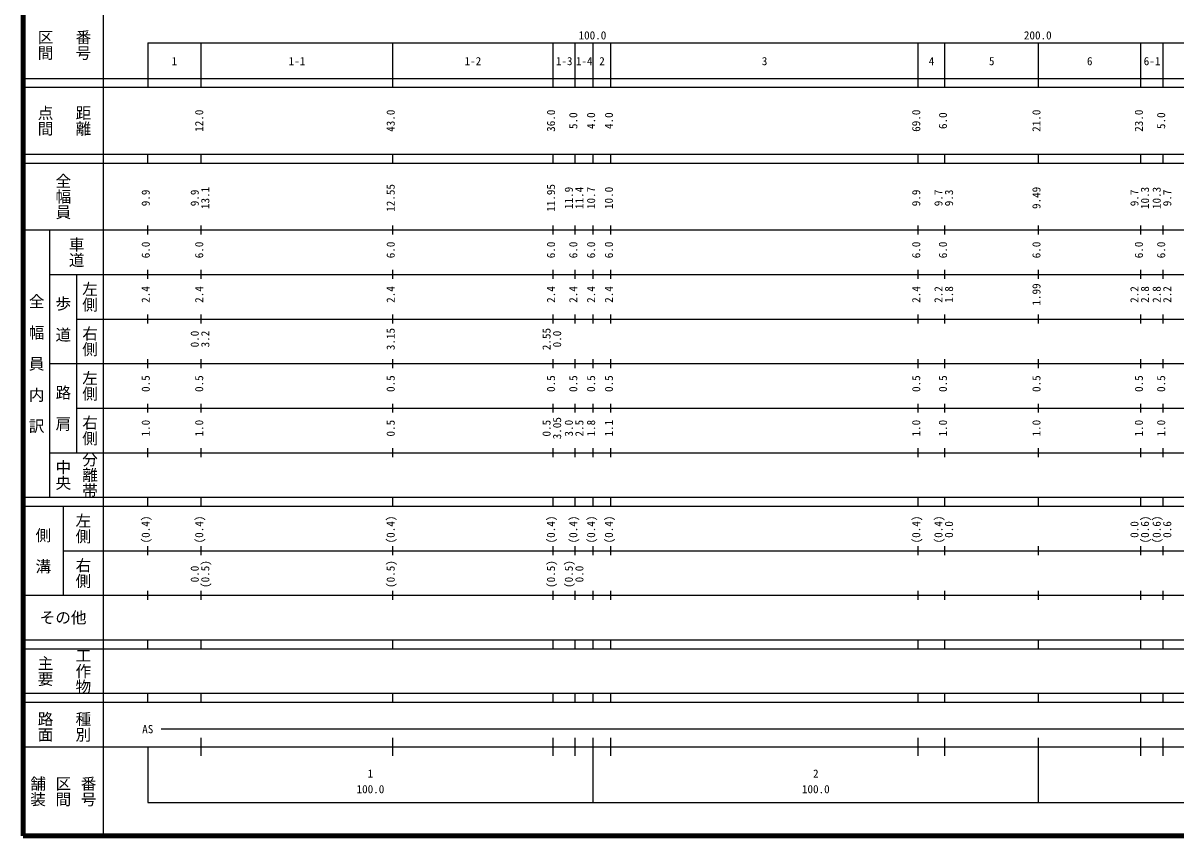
# Model space of a CAD drawing. Units: millimetres on the paper, enlarged 1000 times. Extents: x 40000 to 680000, y 20000 to 380000.
# Drawn here: x 40000 to 298868, y 20000 to 202409 of the extents above; entities that cross this region are included whole.
import ezdxf
from ezdxf.enums import TextEntityAlignment as Align

# ---------------------------------------------------------------- set-up
doc = ezdxf.new("R2010")
doc.units = ezdxf.units.MM
doc.header["$LTSCALE"] = 1000
doc.layers.add('M-TTL', color=2, linetype='Continuous', lineweight=140)
doc.layers.add('M-TTL-BAND', color=7, linetype='Continuous', lineweight=25)
doc.styles.add('@ＭＳ ゴシック', font='')
doc.styles.add('ＭＳ ゴシック', font='')
doc.styles.get('@ＭＳ ゴシック').set_extended_font_data('@MS Gothic')
doc.styles.get('ＭＳ ゴシック').set_extended_font_data('MS Gothic')

msp = doc.modelspace()

# ---------------------------------------------------------------- linework, layer by layer
at = {"layer": 'M-TTL'}
for p, q in [((40000, 380000), (40000, 20000)), ((40000, 20000), (680000, 20000))]:
    msp.add_line(p, q, dxfattribs=at)
at = {"layer": 'M-TTL-BAND'}
for p, q in [((58000, 370000), (58000, 20000)), ((68000, 198000), (579000, 198000)), ((68000, 198000), (68000, 188000)), ((80000, 188000), (80000, 198000)), ((123000, 188000), (123000, 198000)), ((159000, 188000), (159000, 198000)), ((164000, 188000), (164000, 198000)), ((168000, 188000), (168000, 198000)), ((172000, 188000), (172000, 198000)), ((241000, 188000), (241000, 198000)), ((247000, 188000), (247000, 198000)), ((268000, 188000), (268000, 198000)), ((291000, 188000), (291000, 198000)), ((296000, 188000), (296000, 198000)), ((40000, 190000), (579000, 190000)), ((40000, 188000), (579000, 188000)), ((40000, 173000), (579000, 173000)), ((40000, 171000), (579000, 171000)), ((68000, 171000), (68000, 173000)), ((80000, 171000), (80000, 173000)), ((123000, 171000), (123000, 173000)), ((159000, 171000), (159000, 173000)), ((164000, 171000), (164000, 173000)), ((168000, 171000), (168000, 173000)), ((172000, 171000), (172000, 173000)), ((241000, 171000), (241000, 173000)), ((247000, 171000), (247000, 173000)), ((268000, 171000), (268000, 173000)), ((291000, 171000), (291000, 173000)), ((296000, 171000), (296000, 173000)), ((40000, 156000), (579000, 156000)), ((46000, 96000), (46000, 156000)), ((68000, 155000), (68000, 157000)), ((80000, 155000), (80000, 157000)), ((123000, 155000), (123000, 157000)), ((159000, 155000), (159000, 157000)), ((164000, 155000), (164000, 157000)), ((168000, 155000), (168000, 157000)), ((172000, 155000), (172000, 157000)), ((241000, 155000), (241000, 157000)), ((247000, 155000), (247000, 157000)), ((268000, 155000), (268000, 157000)), ((291000, 155000), (291000, 157000)), ((296000, 155000), (296000, 157000)), ((46000, 146000), (579000, 146000)), ((52000, 146000), (52000, 106000)), ((68000, 145000), (68000, 147000)), ((80000, 145000), (80000, 147000)), ((123000, 145000), (123000, 147000)), ((159000, 145000), (159000, 147000)), ((164000, 145000), (164000, 147000)), ((168000, 145000), (168000, 147000)), ((172000, 145000), (172000, 147000)), ((241000, 145000), (241000, 147000)), ((247000, 145000), (247000, 147000)), ((268000, 145000), (268000, 147000)), ((291000, 145000), (291000, 147000)), ((296000, 145000), (296000, 147000)), ((52000, 136000), (579000, 136000)), ((68000, 135000), (68000, 137000)), ((80000, 135000), (80000, 137000)), ((123000, 135000), (123000, 137000)), ((159000, 135000), (159000, 137000)), ((164000, 135000), (164000, 137000)), ((168000, 135000), (168000, 137000)), ((172000, 135000), (172000, 137000)), ((241000, 135000), (241000, 137000)), ((247000, 135000), (247000, 137000)), ((268000, 135000), (268000, 137000)), ((291000, 135000), (291000, 137000)), ((296000, 135000), (296000, 137000)), ((68000, 125000), (68000, 127000)), ((80000, 125000), (80000, 127000)), ((123000, 125000), (123000, 127000)), ((159000, 125000), (159000, 127000)), ((164000, 125000), (164000, 127000)), ((168000, 125000), (168000, 127000)), ((172000, 125000), (172000, 127000)), ((241000, 125000), (241000, 127000)), ((247000, 125000), (247000, 127000)), ((268000, 125000), (268000, 127000)), ((291000, 125000), (291000, 127000)), ((296000, 125000), (296000, 127000)), ((46000, 126000), (579000, 126000)), ((68000, 115000), (68000, 117000)), ((80000, 115000), (80000, 117000)), ((123000, 115000), (123000, 117000)), ((159000, 115000), (159000, 117000)), ((164000, 115000), (164000, 117000)), ((168000, 115000), (168000, 117000)), ((172000, 115000), (172000, 117000)), ((241000, 115000), (241000, 117000)), ((247000, 115000), (247000, 117000)), ((268000, 115000), (268000, 117000)), ((291000, 115000), (291000, 117000)), ((296000, 115000), (296000, 117000)), ((52000, 116000), (579000, 116000)), ((68000, 105000), (68000, 107000)), ((80000, 105000), (80000, 107000)), ((123000, 105000), (123000, 107000)), ((159000, 105000), (159000, 107000)), ((164000, 105000), (164000, 107000)), ((168000, 105000), (168000, 107000)), ((172000, 105000), (172000, 107000)), ((241000, 105000), (241000, 107000)), ((247000, 105000), (247000, 107000)), ((268000, 105000), (268000, 107000)), ((291000, 105000), (291000, 107000)), ((296000, 105000), (296000, 107000)), ((46000, 106000), (579000, 106000)), ((40000, 96000), (579000, 96000)), ((68000, 94000), (68000, 96000)), ((80000, 94000), (80000, 96000)), ((123000, 94000), (123000, 96000)), ((159000, 94000), (159000, 96000)), ((164000, 94000), (164000, 96000)), ((168000, 94000), (168000, 96000)), ((172000, 94000), (172000, 96000)), ((241000, 94000), (241000, 96000)), ((247000, 94000), (247000, 96000)), ((268000, 94000), (268000, 96000)), ((291000, 94000), (291000, 96000)), ((296000, 94000), (296000, 96000)), ((40000, 94000), (579000, 94000)), ((49000, 94000), (49000, 74000)), ((49000, 84000), (579000, 84000)), ((68000, 83000), (68000, 85000)), ((80000, 83000), (80000, 85000)), ((123000, 83000), (123000, 85000)), ((159000, 83000), (159000, 85000)), ((164000, 83000), (164000, 85000)), ((168000, 83000), (168000, 85000)), ((172000, 83000), (172000, 85000)), ((241000, 83000), (241000, 85000)), ((247000, 83000), (247000, 85000)), ((268000, 83000), (268000, 85000)), ((291000, 83000), (291000, 85000)), ((296000, 83000), (296000, 85000)), ((40000, 74000), (579000, 74000)), ((68000, 73000), (68000, 75000)), ((80000, 73000), (80000, 75000)), ((123000, 73000), (123000, 75000)), ((159000, 73000), (159000, 75000)), ((164000, 73000), (164000, 75000)), ((168000, 73000), (168000, 75000)), ((172000, 73000), (172000, 75000)), ((241000, 73000), (241000, 75000)), ((247000, 73000), (247000, 75000)), ((268000, 73000), (268000, 75000)), ((291000, 73000), (291000, 75000)), ((296000, 73000), (296000, 75000)), ((40000, 64000), (579000, 64000)), ((68000, 62000), (68000, 64000)), ((80000, 62000), (80000, 64000)), ((123000, 62000), (123000, 64000)), ((159000, 62000), (159000, 64000)), ((164000, 62000), (164000, 64000)), ((168000, 62000), (168000, 64000)), ((172000, 62000), (172000, 64000)), ((241000, 62000), (241000, 64000)), ((247000, 62000), (247000, 64000)), ((268000, 62000), (268000, 64000)), ((291000, 62000), (291000, 64000)), ((296000, 62000), (296000, 64000)), ((40000, 62000), (579000, 62000)), ((40000, 52000), (579000, 52000)), ((68000, 50000), (68000, 52000)), ((80000, 50000), (80000, 52000)), ((123000, 50000), (123000, 52000)), ((159000, 50000), (159000, 52000)), ((164000, 50000), (164000, 52000)), ((168000, 50000), (168000, 52000)), ((172000, 50000), (172000, 52000)), ((241000, 50000), (241000, 52000)), ((247000, 50000), (247000, 52000)), ((268000, 50000), (268000, 52000)), ((291000, 50000), (291000, 52000)), ((296000, 50000), (296000, 52000)), ((40000, 50000), (579000, 50000)), ((71000, 44000), (565000, 44000)), ((80000, 38000), (80000, 42000)), ((123000, 38000), (123000, 42000)), ((159000, 38000), (159000, 42000)), ((164000, 38000), (164000, 42000)), ((168000, 27500), (168000, 42000)), ((172000, 38000), (172000, 42000)), ((241000, 38000), (241000, 42000)), ((247000, 38000), (247000, 42000)), ((268000, 27500), (268000, 42000)), ((291000, 38000), (291000, 42000)), ((296000, 38000), (296000, 42000)), ((40000, 40000), (579000, 40000)), ((68000, 40000), (68000, 27500)), ((68000, 27500), (579000, 27500))]:
    msp.add_line(p, q, dxfattribs=at)

# ---------------------------------------------------------------- texts
at = {"layer": 'M-TTL-BAND', "style": '@ＭＳ ゴシック'}
for s, p in [('区間', (45000, 197500)), ('番号', (53500, 197500)), ('点間', (45000, 180500)), ('距離', (53500, 180500)), ('全幅員', (49000, 163500)), ('車道', (52000, 151000)), ('左側', (55000, 141000)), ('全\u3000幅\u3000員\u3000内\u3000訳', (43000, 126000)), ('歩\u3000道', (49000, 136000)), ('右側', (55000, 131000)), ('左側', (55000, 121000)), ('路\u3000肩', (49000, 116000)), ('右側', (55000, 111000)), ('中央', (49000, 101000)), ('分離帯', (55000, 101000)), ('左側', (53500, 89000)), ('側\u3000溝', (44500, 84000)), ('右側', (53500, 79000)), ('主要', (45000, 57000)), ('工作物', (53500, 57000)), ('路面', (45000, 44500)), ('種別', (53500, 44500)), ('舗装', (43333, 30000)), ('区間', (49000, 30000)), ('番号', (54667, 30000))]:
    msp.add_text(s, height=2566, rotation=270, dxfattribs=at).set_placement(p, align=Align.MIDDLE_CENTER)
at = {"layer": 'M-TTL-BAND', "style": 'ＭＳ ゴシック'}
for s, p in [('100.0', (167844, 198195)), ('200.0', (267844, 198195)), ('1', (74000, 192405)), ('1-1', (101500, 192405)), ('1-2', (141000, 192405)), ('1-3', (161500, 192405)), ('1-4', (166000, 192405)), ('2', (170000, 192405)), ('3', (206500, 192405)), ('4', (244000, 192405)), ('5', (257500, 192405)), ('6', (279500, 192405)), ('6-1', (293500, 192405)), ('AS', (68000, 42500)), ('1', (118000, 32523)), ('2', (218000, 32523)), ('100.0', (118000, 29033)), ('100.0', (218000, 29033))]:
    msp.add_text(s, height=1833, dxfattribs=at).set_placement(p, align=Align.BOTTOM_CENTER)
for s, p in [('12.0', (81000, 180500)), ('43.0', (124000, 180500)), ('36.0', (160000, 180500)), ('5.0', (165000, 180500)), ('4.0', (169000, 180500)), ('4.0', (173000, 180500)), ('69.0', (242000, 180500)), ('6.0', (248000, 180500)), ('21.0', (269000, 180500)), ('23.0', (292000, 180500)), ('5.0', (297000, 180500)), ('12.55', (124000, 163174)), ('11.95', (160000, 163174)), ('9.9', (69000, 163174)), ('9.9', (80000, 163174)), ('13.1', (82370, 163174)), ('11.9', (164000, 163174)), ('11.4', (166370, 163174)), ('10.7', (169000, 163174)), ('10.0', (173000, 163174)), ('9.9', (242000, 163174)), ('9.7', (247000, 163174)), ('9.3', (249370, 163174)), ('9.49', (269000, 163174)), ('9.7', (291000, 163174)), ('10.3', (293370, 163174)), ('10.3', (296000, 163174)), ('9.7', (298370, 163174)), ('6.0', (69000, 151500)), ('6.0', (81000, 151500)), ('6.0', (124000, 151500)), ('6.0', (160000, 151500)), ('6.0', (165000, 151500)), ('6.0', (169000, 151500)), ('6.0', (173000, 151500)), ('6.0', (242000, 151500)), ('6.0', (248000, 151500)), ('6.0', (269000, 151500)), ('6.0', (292000, 151500)), ('6.0', (297000, 151500)), ('2.4', (69000, 141500)), ('2.4', (81000, 141500)), ('2.4', (124000, 141500)), ('2.4', (160000, 141500)), ('2.4', (165000, 141500)), ('2.4', (169000, 141500)), ('2.4', (173000, 141500)), ('2.4', (242000, 141500)), ('2.2', (247000, 141500)), ('1.8', (249370, 141500)), ('1.99', (269000, 141500)), ('2.2', (291000, 141500)), ('2.8', (293370, 141500)), ('2.8', (296000, 141500)), ('2.2', (298370, 141500)), ('0.0', (80000, 131500)), ('3.2', (82370, 131500)), ('3.15', (124000, 131500)), ('2.55', (159000, 131500)), ('0.0', (161370, 131500)), ('0.5', (69000, 121500)), ('0.5', (81000, 121500)), ('0.5', (124000, 121500)), ('0.5', (160000, 121500)), ('0.5', (165000, 121500)), ('0.5', (169000, 121500)), ('0.5', (173000, 121500)), ('0.5', (242000, 121500)), ('0.5', (248000, 121500)), ('0.5', (269000, 121500)), ('0.5', (292000, 121500)), ('0.5', (297000, 121500)), ('1.0', (69000, 111500)), ('1.0', (81000, 111500)), ('0.5', (124000, 111500)), ('0.5', (159000, 111500)), ('3.05', (161370, 111500)), ('3.0', (164000, 111500)), ('2.5', (166370, 111500)), ('1.8', (169000, 111500)), ('1.1', (173000, 111500)), ('1.0', (242000, 111500)), ('1.0', (248000, 111500)), ('1.0', (269000, 111500)), ('1.0', (292000, 111500)), ('1.0', (297000, 111500)), ('(0.4)', (69000, 88764)), ('(0.4)', (81000, 88764)), ('(0.4)', (124000, 88764)), ('(0.4)', (160000, 88764)), ('(0.4)', (165000, 88764)), ('(0.4)', (169000, 88764)), ('(0.4)', (173000, 88764)), ('(0.4)', (242000, 88764)), ('(0.4)', (247000, 88764)), ('(0.6)', (293370, 88764)), ('(0.6)', (296000, 88764)), ('0.0', (249370, 88764)), ('0.0', (291000, 88764)), ('0.6', (298370, 88764)), ('0.0', (80000, 78764)), ('(0.5)', (82370, 78764)), ('(0.5)', (124000, 78764)), ('(0.5)', (160000, 78764)), ('(0.5)', (164000, 78764)), ('0.0', (166370, 78764))]:
    msp.add_text(s, height=1833, rotation=90, dxfattribs=at).set_placement(p, align=Align.BOTTOM_CENTER)
msp.add_text('その他', height=2566, dxfattribs=at).set_placement((49000, 69000), align=Align.MIDDLE_CENTER)

doc.saveas('drawing.dxf')
